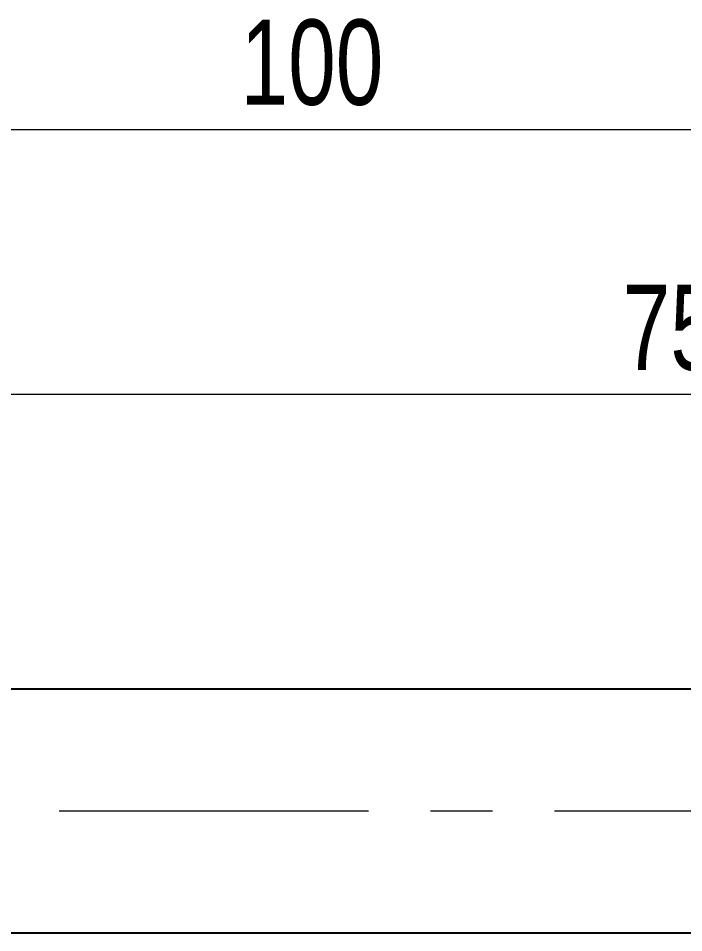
# Model space of a CAD drawing. Header units: millimetres. Extents: x 5 to 292, y 5 to 205.
# Drawn here: x 131.36 to 158.67, y 130.64 to 168.18 of the extents above; entities that cross this region are included whole.
import ezdxf

# ---------------------------------------------------------------- set-up
doc = ezdxf.new("R2010")
doc.units = ezdxf.units.MM
doc.linetypes.add('CENTERX2', pattern=[20.32, 12.7, -2.54, 2.54, -2.54])
doc.styles.add('SLDTEXTSTYLE0', font='TXT', dxfattribs={"width": 0.75})
doc.dimstyles.new('SLDDIMSTYLE0', dxfattribs={"dimtxt": 3.5, "dimasz": 3.302, "dimexe": 0, "dimexo": 0.0625, "dimgap": 0.875, "dimtad": 1, "dimrnd": 1e-09, "dimzin": 12, "dimdsep": 46, "dimtxsty": 'SLDTEXTSTYLE0', "dimsah": 1, "dimcen": 0.09, "dimadec": 0, "dimazin": 3, "dimtfac": 1, "dimtofl": 0, "dimtmove": 0, "dimatfit": 3, "dimfxl": 1, "dimfrac": 2, "dimtolj": 1, "dimtzin": 12, "dimarcsym": 0})

# ---------------------------------------------------------------- blocks, each defined once
blk = doc.blocks.new('_D_1')
at = {"color": 7, "linetype": 'Continuous', "lineweight": 18}
for p, q in [((119.398, 141.637), (119.398, 153.728)), ((194.398, 141.137), (194.398, 153.728)), ((194.398, 152.728), (119.398, 152.728))]:
    blk.add_line(p, q, dxfattribs=at)
for points in [[(119.398, 152.728), (122.7, 152.22), (122.7, 153.236)], [(194.398, 152.728), (191.096, 153.236), (191.096, 152.22)]]:
    blk.add_solid(points, dxfattribs=at)
at = {"color": 7, "linetype": 'Continuous', "lineweight": 18, "insert": (156.164, 157.24), "char_height": 3.5, "attachment_point": 1, "style": 'SLDTEXTSTYLE0'}
blk.add_mtext('75', dxfattribs=at)
blk = doc.blocks.new('_D_3')
at = {"color": 7, "linetype": 'Continuous', "lineweight": 18}
for p, q in [((94.398, 138.637), (94.398, 164.611)), ((194.398, 141.137), (194.398, 164.611)), ((94.398, 163.611), (194.398, 163.611))]:
    blk.add_line(p, q, dxfattribs=at)
for points in [[(94.398, 163.611), (97.7, 163.103), (97.7, 164.119)], [(194.398, 163.611), (191.096, 164.119), (191.096, 163.103)]]:
    blk.add_solid(points, dxfattribs=at)
at = {"color": 7, "linetype": 'Continuous', "lineweight": 18, "insert": (140.483, 168.123), "char_height": 3.5, "attachment_point": 1, "style": 'SLDTEXTSTYLE0'}
blk.add_mtext('100', dxfattribs=at)

msp = doc.modelspace()

# ---------------------------------------------------------------- linework, layer by layer
at = {"color": 7, "linetype": 'Continuous', "lineweight": 25}
for p, q in [((193.898, 140.637), (119.398, 140.637)), ((119.398, 130.637), (193.898, 130.637))]:
    msp.add_line(p, q, dxfattribs=at)
at = {"color": 7, "linetype": 'CENTERX2', "lineweight": 18}
msp.add_line((92.398, 135.637), (196.398, 135.637), dxfattribs=at)

# ---------------------------------------------------------------- dimensions: what is measured, and where the dimension line sits
at = {"color": 7, "linetype": 'Continuous', "lineweight": 18}
for base, p1, p2, picture, middle in [((194.398, 163.611), (94.398, 137.637), (194.398, 140.137), '_D_3', (144.362, 163.611)), ((119.398, 152.728), (194.398, 140.137), (119.398, 140.637), '_D_1', (158.751, 152.728))]:
    dim = msp.add_linear_dim(base=base, p1=p1, p2=p2, dimstyle='SLDDIMSTYLE0', dxfattribs=at)
    dim.commit()
    dim.dimension.update_dxf_attribs({"geometry": picture, "text_midpoint": middle, "dimtype": 160})

doc.saveas('drawing.dxf')
